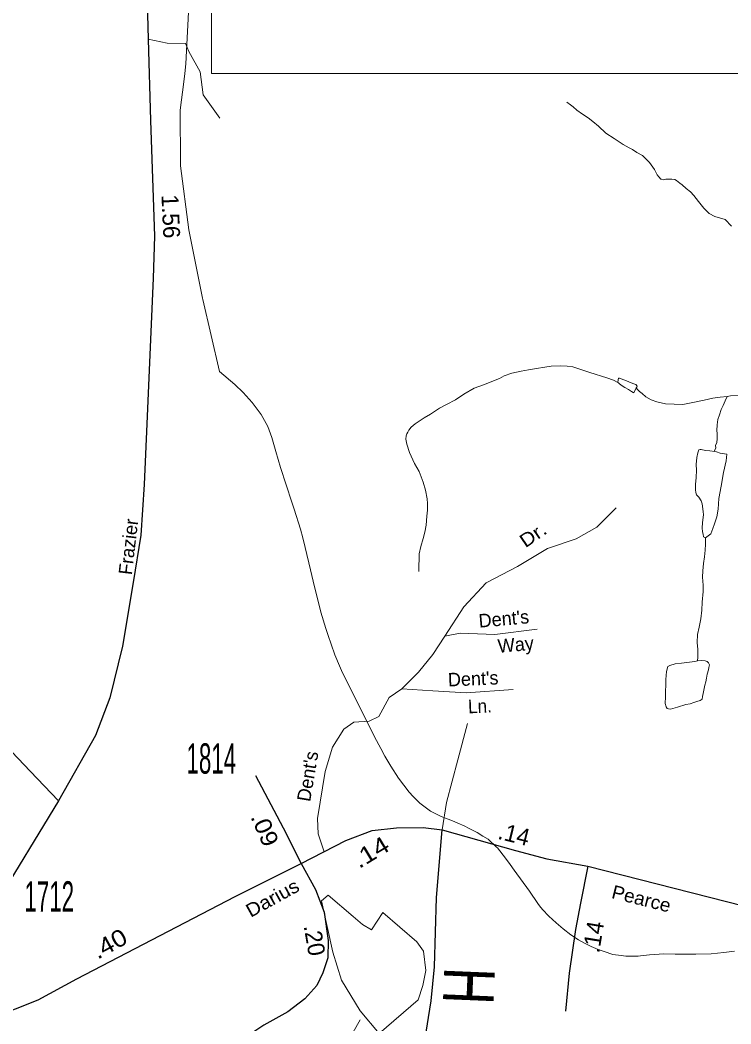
# Model space of a CAD drawing. Extents: x 649378 to 698944, y 229673 to 279958.
# Drawn here: x 665652 to 666706, y 244299 to 245787 of the extents above; entities that cross this region are included whole.
import ezdxf
from ezdxf.enums import TextEntityAlignment as Align

# ---------------------------------------------------------------- set-up
doc = ezdxf.new("R2010")
doc.units = 0
doc.header["$LTSCALE"] = 8
for name, color, linetype, lineweight in [('10', 7, 'Continuous', 40), ('11', 7, 'Continuous', 40), ('17', 7, 'Continuous', 40), ('22', 7, 'Continuous', 40), ('32', 7, 'Continuous', 25), ('35', 7, 'Continuous', 13), ('59', 7, 'Continuous', 13), ('62', 7, 'Continuous', 13), ('63', 7, 'Continuous', 13)]:
    doc.layers.add(name, color=color, linetype=linetype, lineweight=lineweight)
doc.layers.add('8', color=7, linetype='Continuous')

msp = doc.modelspace()

# ---------------------------------------------------------------- linework, layer by layer
at = {"layer": '32'}
for points in [[(665839.815, 246809.805), (665848.959, 246728.717), (665857.677, 246597.401), (665862.356, 246531.424), (665859.591, 246422.242), (665852.999, 246316.04), (665845.557, 246163.015), (665838.539, 246013.396), (665837.901, 245905.066), (665841.941, 245758.852), (665845.344, 245638.39), (665851.305, 245466.853), (665849.604, 245404.707), (665840.313, 245189.094), (665836.06, 245098.855), (665830.957, 245023.938), (665819.949, 244953.605), (665803.788, 244859.108), (665785.075, 244782.49), (665763.932, 244726.726), (665709.069, 244630.102), (665614.264, 244475.069), (665554.273, 244363.71)], [(666068.912, 244537.337), (666047.062, 244581.036), (666001.802, 244666.874)], [(666068.912, 244537.337), (666135.245, 244571.398), (666174.373, 244586.296), (666210.097, 244590.127), (666249.934, 244590.758), (666277.85, 244587.084)], [(666233.565, 244157.308), (666261.77, 244333.669), (666266.874, 244383.896), (666269.426, 244486.906), (666277.85, 244587.084)], [(666277.85, 244587.084), (666386.543, 244556.459), (666433.36, 244544.235), (666493.811, 244533.045)], [(665533.984, 244282.554), (665611.238, 244308.305), (665679.129, 244334.837), (665736.106, 244366.018), (665971.294, 244488.182), (666068.912, 244537.337)], [(666068.912, 244537.337), (666090.372, 244498.71), (666102.857, 244465.155), (666109.1, 244423.016), (666108.319, 244397.265), (666100.906, 244375.025), (666092.323, 244356.296), (666074.375, 244336.788), (666049.403, 244317.279), (666013.508, 244297.77), (665986.976, 244279.823)], [(666493.811, 244533.045), (666483.172, 244478.267), (666475.863, 244439.404), (666466.499, 244374.635), (666461.036, 244318.45)], [(666493.811, 244533.045), (666802.438, 244454.62), (666840.358, 244447.058), (666941.584, 244441.95), (667034.304, 244435.139), (667125.323, 244421.517), (667188.695, 244405.767), (667267.804, 244374.267), (667337.557, 244347.023), (667402.205, 244326.59), (667496.201, 244309.988), (667569.799, 244304.482)]]:
    msp.add_lwpolyline(points, dxfattribs=at)
at = {"layer": '35'}
for points in [[(665841.941, 245758.852), (665870.011, 245753.319), (665897.23, 245752.468), (665902.333, 245740.549), (665919.346, 245710.753), (665923.598, 245676.7), (665948.265, 245641.796)], [(666281.951, 244874.205), (666310.022, 244917.624), (666343.198, 244953.382), (666389.825, 244977.575), (666434.058, 245003.967), (666476.59, 245018.441), (666507.213, 245035.468), (666536.135, 245064.414)], [(665709.069, 244630.102), (665667.145, 244673.926), (665631.207, 244712.023), (665607.816, 244739.69), (665599.735, 244788.215), (665591.674, 244830.492), (665591.248, 244846.242), (665595.501, 244864.545), (665595.076, 244933.928)], [(666281.951, 244874.205), (666304.919, 244878.462), (666355.957, 244876.759), (666418.905, 244884.421)], [(666218.316, 244796.039), (666242.822, 244820.569), (666264.088, 244846.961), (666281.951, 244874.205)], [(666102.971, 244554.491), (666094.16, 244580.946), (666093.31, 244603.933), (666104.368, 244673.745), (666115.427, 244709.503), (666132.402, 244736.443), (666146.863, 244746.659), (666169.83, 244748.362), (666184.291, 244755.173), (666199.602, 244783.268), (666218.316, 244796.039)], [(666218.316, 244796.039), (666264.088, 244793.325), (666313.425, 244789.92), (666383.177, 244795.028)], [(666277.85, 244587.084), (666284.678, 244627.467), (666301.065, 244690.675), (666315.502, 244744.909)]]:
    msp.add_lwpolyline(points, dxfattribs=at)
at = {"layer": '59'}
msp.add_lwpolyline([(666012.38, 244138.166), (666062.63, 244167.198), (666098.006, 244202.465), (666156.609, 244305.296)], dxfattribs=at)
at = {"layer": '62'}
for p, q in [((666055.188, 245073), (666058.625, 245062.516)), ((666695.875, 244405.047), (666711.75, 244407.172)), ((666568.5, 244399.938), (666572.25, 244400.328))]:
    msp.add_line(p, q, dxfattribs=at)
for points in [[(665903.562, 245838.641), (665903.438, 245828.344), (665897.688, 245722.344), (665896.25, 245708.344)], [(665903.562, 245838.641), (665903.438, 245828.344), (665897.688, 245722.344), (665896.25, 245708.344)], [(665896.25, 245708.344), (665894.938, 245695.75), (665889.688, 245653.656), (665890.062, 245574.703)], [(665896.25, 245708.344), (665894.938, 245695.75), (665889.688, 245653.656), (665890.062, 245574.703), (665890.062, 245571.094)], [(666463.062, 245665.547), (666468.562, 245661.922), (666472.312, 245658.891), (666477.75, 245654.062), (666486.375, 245648.016), (666494.312, 245642.594), (666501.688, 245637.156), (666509.625, 245629.906), (666520.688, 245619.61), (666532.938, 245611.781), (666536, 245609.969), (666542.062, 245605.75), (666546.438, 245602.735), (666555.562, 245597.922), (666560.438, 245595.516), (666566.562, 245591.281), (666575.188, 245586.485), (666585.625, 245576.203), (666593, 245565.875), (666596.625, 245557.985), (666599.188, 245554.953), (666602.188, 245551.312), (666603.438, 245551.312), (666605.875, 245550.735), (666609.5, 245551.375), (666615, 245551.422), (666618.688, 245551.438), (666622.938, 245550.844), (666625.375, 245549.641), (666630.25, 245545.422), (666634, 245543.016), (666640.062, 245537.562), (666646.188, 245532.735), (666651.125, 245527.281), (666657.938, 245518.188), (666665.938, 245508.5), (666673.812, 245500.625), (666682.438, 245496.422), (666697.688, 245491.641), (666706.938, 245481.953)], [(665890.062, 245571.094), (665902.5, 245476.25), (665922.562, 245375.172)], [(665890.062, 245571.094), (665902.5, 245476.25), (665922.562, 245375.172), (665922.938, 245373.375)], [(665922.938, 245373.375), (665947.625, 245266.422), (665970.812, 245247.235), (665983, 245235.344), (665987.375, 245230.547)], [(665922.938, 245373.375), (665947.625, 245266.422), (665970.812, 245247.235), (665983, 245235.344), (665987.375, 245230.547)], [(666243.625, 244969.906), (666243.562, 244978.438), (666244.062, 244988.797), (666244.062, 244996.11), (666246.438, 245007.11), (666250, 245018.703), (666252.375, 245028.453), (666254.125, 245038.844), (666255.188, 245052.25), (666256.438, 245060.781), (666256.312, 245070.547), (666255.625, 245077.86), (666253.125, 245090.641), (666250, 245102.188), (666243.812, 245118), (666237, 245130.125), (666229.625, 245146.531), (666225.875, 245158.703), (666223.938, 245166), (666224.562, 245170.875), (666225.812, 245173.922), (666226.938, 245176.391), (666228.75, 245179.438), (666231.812, 245183.719), (666237.812, 245188.641), (666243.938, 245192.953), (666251.188, 245197.875), (666260.938, 245203.438), (666274.25, 245212.047), (666284.562, 245217.61), (666297.938, 245224.406), (666310.062, 245233.016), (666325.25, 245241.656), (666339.25, 245246.625), (666362.938, 245255.922), (666370.188, 245260.25), (666381.188, 245263.985), (666395.125, 245267.125), (666406.062, 245269.031), (666417.688, 245270.938), (666430.438, 245272.86), (666439.625, 245274.141), (666454.25, 245274.844), (666463.375, 245274.281), (666471.938, 245273.141), (666485.312, 245268.953), (666496.875, 245264.781), (666522, 245257.031), (666532.312, 245253.453), (666538.688, 245250.292), (666539.625, 245249.828)], [(666565.938, 245242.094), (666566.562, 245243.312), (666567.188, 245244.531), (666565.312, 245246.969), (666561, 245248.766), (666554.875, 245251.156), (666548.812, 245253.562), (666545.75, 245254.766), (666542.688, 245255.938), (666540.875, 245256.547), (666539.625, 245256.531), (666539.062, 245254.094), (666538.688, 245250.292), (666539.625, 245249.828)], [(666539.625, 245249.828), (666540.312, 245248.625), (666543.375, 245246.203), (666548.875, 245242.594), (666554.375, 245239.578), (666558.688, 245236.562), (666561.125, 245235.344), (666562.375, 245234.766), (666565.938, 245242.094)], [(666565.938, 245242.094), (666567.75, 245239.672), (666570.812, 245236.641), (666574.562, 245233.61), (666580.062, 245228.781), (666587.938, 245224.562), (666596.562, 245221.578), (666609.375, 245218.625), (666635, 245217.578), (666649.625, 245220.735), (666666.625, 245223.906), (666679.375, 245227.031), (666690.375, 245228.328), (666700.75, 245229.625)], [(665987.375, 245230.547), (665996.438, 245220.656), (666003.812, 245210.594)], [(665987.375, 245230.547), (665996.438, 245220.656), (666003.812, 245210.594)], [(666682.375, 245147.828), (666681.75, 245149.031), (666683.625, 245153.328), (666683.5, 245156.985), (666685.375, 245161.266), (666685.875, 245166.75), (666685.875, 245174.672), (666685.188, 245178.922), (666685.75, 245187.453), (666686.938, 245195.406), (666689.312, 245202.11), (666691.688, 245210.047), (666694.75, 245216.172), (666697.688, 245222.891), (666700.75, 245229.625)], [(666700.75, 245229.625), (666705.562, 245230.266), (666717.75, 245230.953)], [(666003.812, 245210.594), (666009.75, 245202.469), (666019.312, 245185.078), (666025.375, 245168.422), (666031.375, 245147.891)], [(666003.812, 245210.594), (666009.75, 245202.469), (666019.312, 245185.078), (666025.375, 245168.422), (666031.375, 245147.891)], [(666031.375, 245147.891), (666038.188, 245124.344), (666055.188, 245073)], [(666031.375, 245147.891), (666038.188, 245124.344), (666055.188, 245073)], [(666682.375, 245147.828), (666675.062, 245149), (666668.375, 245149.562), (666662.25, 245150.735), (666660.438, 245150.735), (666658.625, 245150.094), (666657.375, 245145.828), (666655.625, 245139.11), (666654.5, 245128.75), (666655.188, 245120.203), (666654.625, 245109.235), (666653.5, 245098.875), (666653.5, 245090.953), (666654.188, 245087.312), (666655.375, 245083.656), (666658.438, 245080.016), (666662.188, 245074.562), (666663.375, 245070.297), (666665.312, 245058.735), (666665.375, 245053.86), (666664.75, 245046.547), (666664.25, 245042.281), (666663.625, 245034.953), (666664.312, 245028.86), (666664.938, 245025.219), (666665.625, 245021.562), (666668.688, 245019.766)], [(666668.688, 245019.766), (666676.5, 245025.906), (666679.5, 245033.86), (666681.938, 245040.562), (666685.5, 245050.969), (666687.25, 245062.547), (666688.312, 245078.391), (666691.875, 245096.703), (666695.375, 245116.844), (666698.938, 245133.922), (666700.062, 245143.688), (666693.375, 245144.86), (666690.312, 245145.453), (666684.812, 245147.25), (666682.375, 245147.828)], [(666058.625, 245062.516), (666067.812, 245032.812), (666071.25, 245019.719)], [(666058.625, 245062.516), (666067.812, 245032.812), (666071.25, 245019.719)], [(666071.25, 245019.719), (666075.062, 245005.406), (666082.625, 244972.656)], [(666071.25, 245019.719), (666075.062, 245005.406), (666082.625, 244972.656)], [(666656.438, 244837.469), (666657.062, 244842.953), (666657, 244854.531), (666656.312, 244864.875), (666656.875, 244876.469), (666659.188, 244887.453), (666661.562, 244899.641), (666663.25, 244912.469), (666663.75, 244924.656), (666664.938, 244940.516), (666664.875, 244949.656), (666664.188, 244961.828), (666664.688, 244970.969), (666665.812, 244981.969), (666667, 244991.719), (666668.125, 245001.469), (666668.688, 245010.61), (666668.688, 245019.766)], [(666082.625, 244972.656), (666088.562, 244947.328), (666092.5, 244931.86)], [(666082.625, 244972.656), (666088.562, 244947.328), (666092.5, 244931.86)], [(666092.5, 244931.86), (666098.25, 244909.641), (666105.688, 244885.5)], [(666092.5, 244931.86), (666098.25, 244909.641), (666105.688, 244885.5)], [(666105.688, 244885.5), (666108.875, 244875.11), (666113.375, 244862.469)], [(666105.688, 244885.5), (666108.875, 244875.11), (666113.375, 244862.469)], [(666113.375, 244862.469), (666118.938, 244846.656), (666125.688, 244830.297)], [(666113.375, 244862.469), (666118.938, 244846.656), (666125.688, 244830.297)], [(666125.688, 244830.297), (666128.688, 244823.078), (666177.5, 244724.875), (666186.875, 244707.641)], [(666125.688, 244830.297), (666128.688, 244823.078), (666177.5, 244724.875), (666186.875, 244707.641)], [(666186.875, 244707.641), (666193, 244696.375), (666198.938, 244686.375)], [(666186.875, 244707.641), (666193, 244696.375), (666198.938, 244686.375)], [(666198.938, 244686.375), (666201.875, 244681.406), (666213.438, 244663.875)], [(666198.938, 244686.375), (666201.875, 244681.406), (666213.438, 244663.875)], [(666213.438, 244663.875), (666229.312, 244642.906), (666235.25, 244636.61)], [(666213.438, 244663.875), (666229.312, 244642.906), (666235.25, 244636.61)], [(666235.25, 244636.61), (666244.812, 244626.562), (666260.688, 244614.516), (666276.312, 244606.781)], [(666235.25, 244636.61), (666244.812, 244626.562), (666260.688, 244614.516), (666276.312, 244606.781)], [(666276.312, 244606.781), (666293.312, 244600.328), (666300.375, 244597.281)], [(666276.312, 244606.781), (666293.312, 244600.328), (666300.375, 244597.281)], [(666300.375, 244597.281), (666311.562, 244592.485), (666316.875, 244589.781)], [(666300.375, 244597.281), (666311.562, 244592.485), (666316.875, 244589.781)], [(666316.875, 244589.781), (666329.875, 244583.219), (666338.562, 244577.735)], [(666316.875, 244589.781), (666329.875, 244583.219), (666338.562, 244577.735)], [(666338.562, 244577.735), (666346, 244573), (666358.625, 244561.469)], [(666338.562, 244577.735), (666346, 244573), (666358.625, 244561.469), (666360.062, 244560.172)], [(666360.062, 244560.172), (666371.938, 244545.266), (666378.875, 244535.453)], [(666360.062, 244560.172), (666371.938, 244545.266), (666378.875, 244535.453)], [(666378.875, 244535.453), (666384.75, 244527.141), (666407.562, 244496.266)], [(666378.875, 244535.453), (666384.75, 244527.141), (666407.562, 244496.266)], [(666407.562, 244496.266), (666419.812, 244477.938), (666422.562, 244474.422)], [(666407.562, 244496.266), (666419.812, 244477.938), (666422.562, 244474.422)], [(666422.562, 244474.422), (666426.812, 244468.985), (666436.25, 244459.141)], [(666422.562, 244474.422), (666426.812, 244468.985), (666436.25, 244459.141)], [(666436.25, 244459.141), (666446.938, 244449.235), (666457.562, 244440.094), (666468.812, 244431.469)], [(666436.25, 244459.141), (666446.938, 244449.235), (666457.562, 244440.094), (666468.812, 244431.469)], [(666468.812, 244431.469), (666480.125, 244424.047), (666490, 244418.766)], [(666468.812, 244431.469), (666480.125, 244424.047), (666490, 244418.766)], [(666490, 244418.766), (666493.25, 244417.016), (666499.188, 244414.297)], [(666490, 244418.766), (666493.25, 244417.016), (666499.188, 244414.297)], [(666499.188, 244414.297), (666509.375, 244409.625), (666518.375, 244406.562)], [(666499.188, 244414.297), (666509.375, 244409.625), (666518.375, 244406.562)], [(666518.375, 244406.562), (666531.062, 244402.312), (666543.5, 244400.625)], [(666518.375, 244406.562), (666531.062, 244402.312), (666543.5, 244400.625)], [(666572.25, 244400.328), (666585.625, 244401.688), (666606.938, 244403.031), (666623.688, 244403)], [(666572.25, 244400.328), (666585.625, 244401.688), (666606.938, 244403.031), (666623.688, 244403)], [(666623.688, 244403), (666654.188, 244403), (666677.062, 244403.485), (666695.875, 244405.047)], [(666623.688, 244403), (666654.188, 244403), (666677.062, 244403.485), (666695.875, 244405.047)], [(666543.5, 244400.625), (666550.562, 244399.688), (666568.5, 244399.938)], [(666543.5, 244400.625), (666550.562, 244399.688), (666568.5, 244399.938)]]:
    msp.add_lwpolyline(points, dxfattribs=at)
for points in [[(666656.438, 244837.469), (666662.562, 244838.11), (666668.062, 244837.547), (666671.125, 244836.344), (666672.938, 244834.531), (666674.25, 244831.485), (666673.625, 244827.828), (666673, 244824.172), (666671.25, 244818.047), (666670, 244811.953), (666668.875, 244806.469), (666667.688, 244801.578), (666665.938, 244794.266), (666665.312, 244789.375), (666664.188, 244784.485), (666663.562, 244780.828), (666660.5, 244778.985), (666655.688, 244777.11), (666651.438, 244775.875), (666645.938, 244774.016), (666639.25, 244772.75), (666627.062, 244769), (666616.75, 244765.875), (666613.688, 244766.469), (666611.875, 244767.078), (666610.062, 244769.5), (666608.75, 244774.344), (666609.312, 244784.11), (666609.75, 244809.703), (666610.875, 244821.906), (666612.625, 244829.235), (666615.688, 244830.469), (666623.625, 244832.969), (666632.75, 244834.25), (666652.812, 244836.812)], [(666108.988, 244490.424), (666099.172, 244481.767), (666115.917, 244405.579), (666128.621, 244364.022), (666156.337, 244319.002), (666184.631, 244284.948), (666242.373, 244335.163), (666249.302, 244356.519), (666253.921, 244378.451), (666250.457, 244407.31), (666240.64, 244421.162), (666189.828, 244464.451), (666173.082, 244439.055), (666159.802, 244446.558), (666145.943, 244458.679)]]:
    msp.add_lwpolyline(points, close=True, dxfattribs=at)
at = {"layer": '63'}
msp.add_lwpolyline([(665936.002, 247210.024), (667419.226, 247210.024), (667419.226, 245708.264), (665936.002, 245708.264)], close=True, dxfattribs=at)

# ---------------------------------------------------------------- texts
at = {"layer": '10'}
for s, rotation, width, p in [('Dr.', 34.461, 1.15, (666418.418, 245015.954)), ('Ln.', 2.388, 0.95, (666334.419, 244760.434))]:
    msp.add_text(s, height=20, rotation=rotation, dxfattribs=dict(at, width=width)).set_placement(p, align=Align.CENTER)
for s, rotation, p in [("Dent's", 5.077, (666370.325, 244890.021)), ('Way', 5.077, (666388.024, 244851.695)), ("Dent's", 2.388, (666324.395, 244801.12)), ("Dent's", 80.4, (666088.443, 244664.738))]:
    msp.add_text(s, height=20, rotation=rotation, dxfattribs=at).set_placement(p, align=Align.CENTER)
at = {"layer": '11'}
msp.add_text('Frazier', height=20, rotation=83.341, dxfattribs=at).set_placement((665822.67, 245005.515), align=Align.CENTER)
for s, rotation, width, p in [('Darius', 28.943, 1.1, (666031.197, 244477.098)), ('Pearce', 345.871, 1.05, (666571.055, 244475.34))]:
    msp.add_text(s, height=20, rotation=rotation, dxfattribs=dict(at, width=width)).set_placement(p, align=Align.CENTER)
at = {"layer": '17'}
for s, rotation, p in [('1.56', 272.61, (665863.193, 245495.793)), ('.14', 346.106, (666381.75, 244568.457)), ('.14', 80.677, (666514.556, 244426.398)), ('.20', 279.839, (666076.492, 244421.481))]:
    msp.add_text(s, height=25, rotation=rotation, dxfattribs=at).set_placement(p, align=Align.CENTER)
for s, rotation, width, p in [('.09', 293.652, 1.1, (666003.655, 244582.869)), ('.14', 31.129, 1.2, (666178.676, 244543.308)), ('.40', 28.898, 1.15, (665790.57, 244407.37))]:
    msp.add_text(s, height=25, rotation=rotation, dxfattribs=dict(at, width=width)).set_placement(p, align=Align.CENTER)
at = {"layer": '22', "width": 0.75}
msp.add_text('H', height=75, rotation=267.636, dxfattribs=at).set_placement((666280.196, 244357.232), align=Align.CENTER)
at = {"layer": '8', "width": 0.55}
for s, p in [('1814', (665935.692, 244670.364)), ('1712', (665695.36, 244465.842))]:
    msp.add_text(s, height=45, dxfattribs=at).set_placement(p, align=Align.CENTER)

doc.saveas('drawing.dxf')
